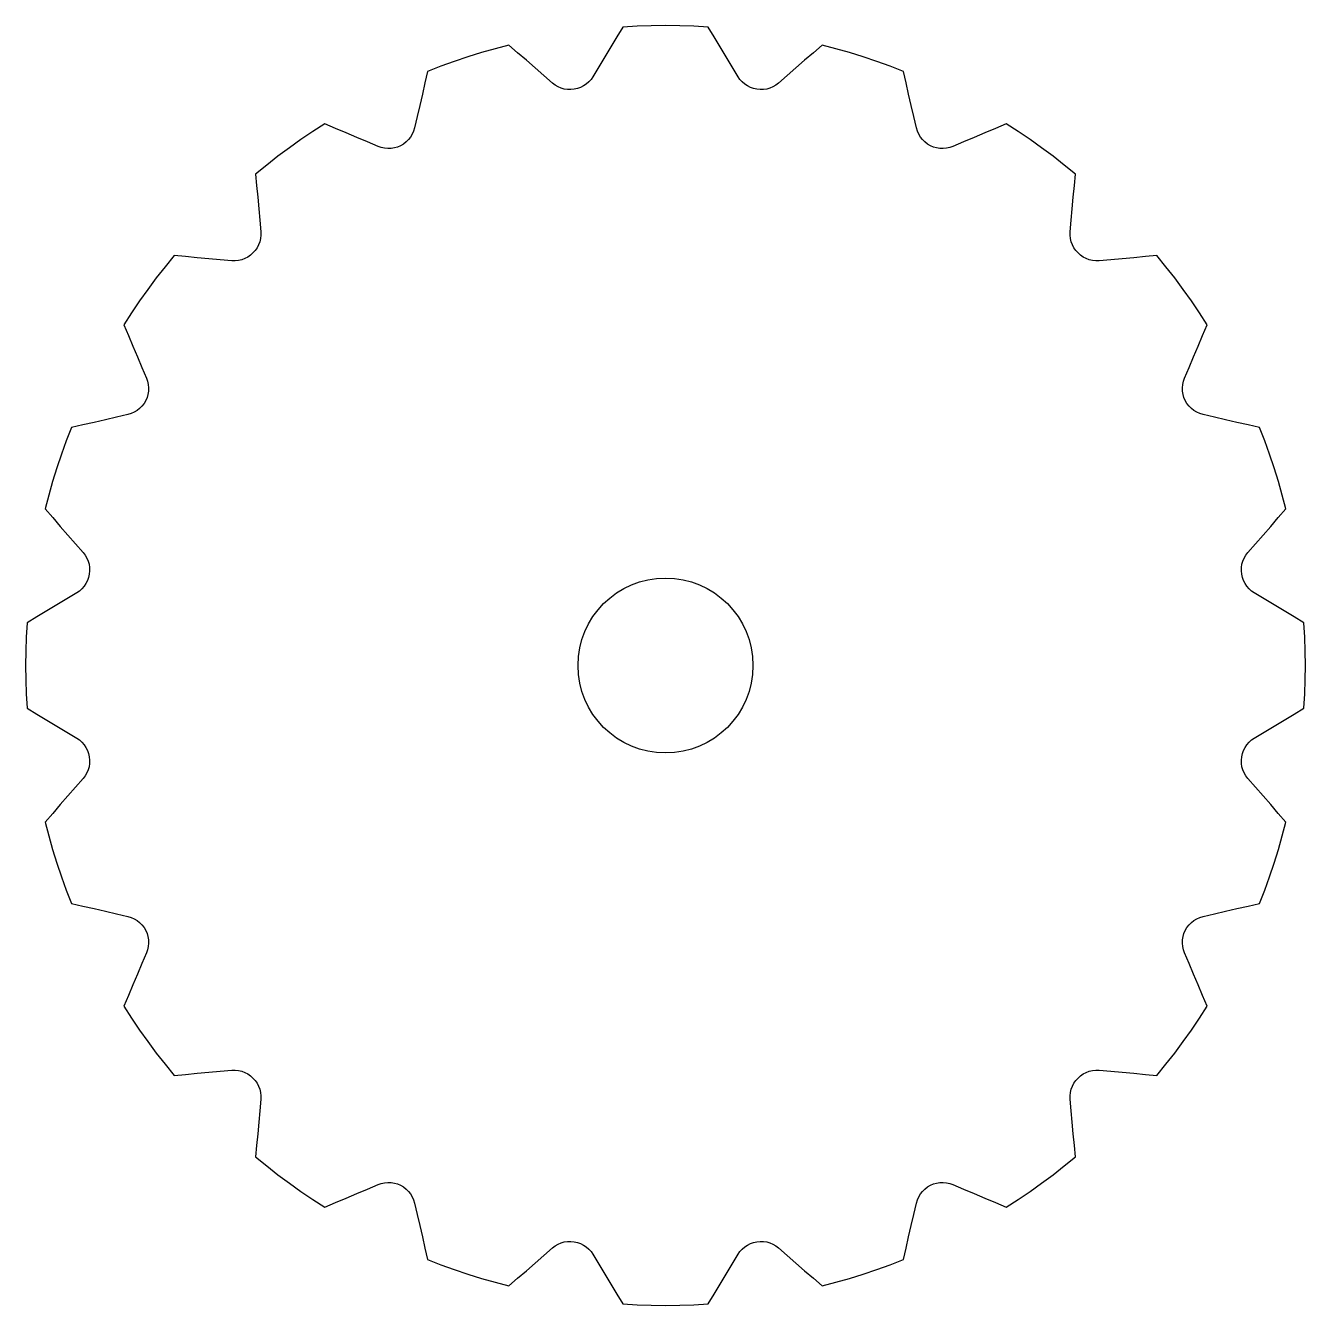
# Model space of a CAD drawing. Header units: millimetres. Extents: x -15 to 15, y -15 to 15.
import ezdxf

# ---------------------------------------------------------------- set-up
doc = ezdxf.new("R2010")
doc.units = ezdxf.units.MM

msp = doc.modelspace()

# ---------------------------------------------------------------- linework, layer by layer
at = {"layer": 'CUT'}
msp.add_lwpolyline([(14.9665, 1.0016), (14.7336, 1.1415), (14.5007, 1.2815), (14.2678, 1.4214), (14.0349, 1.5613), (13.802, 1.7013), (13.7379, 1.7455), (13.6798, 1.7973), (13.6286, 1.8559), (13.585, 1.9205), (13.5499, 1.9899), (13.5236, 2.0632), (13.5066, 2.1392), (13.4993, 2.2168), (13.5016, 2.2946), (13.5136, 2.3715), (13.5351, 2.4464), (13.5657, 2.518), (13.6049, 2.5852), (13.6522, 2.647), (13.8305, 2.8521), (14.0088, 3.0572), (14.187, 3.2622), (14.3653, 3.4673), (14.5435, 3.6723), (14.4581, 3.9953), (14.3655, 4.3164), (14.2658, 4.6353), (14.1591, 4.9518), (14.0453, 5.266), (13.9245, 5.5775), (13.6598, 5.6386), (13.395, 5.6997), (13.1303, 5.7608), (12.8655, 5.822), (12.6008, 5.8831), (12.5262, 5.9053), (12.4549, 5.9366), (12.388, 5.9765), (12.3267, 6.0245), (12.2718, 6.0797), (12.2241, 6.1413), (12.1845, 6.2083), (12.1536, 6.2798), (12.1317, 6.3545), (12.1193, 6.4314), (12.1166, 6.5092), (12.1236, 6.5868), (12.1402, 6.6628), (12.1661, 6.7363), (12.2722, 6.9864), (12.3784, 7.2365), (12.4846, 7.4866), (12.5907, 7.7367), (12.6969, 7.9868), (12.5159, 8.2676), (12.3286, 8.5443), (12.1353, 8.8168), (11.9359, 9.0849), (11.7306, 9.3485), (11.5194, 9.6074), (11.2488, 9.5837), (10.9781, 9.56), (10.7074, 9.5364), (10.4368, 9.5127), (10.1661, 9.489), (10.0883, 9.4871), (10.0108, 9.4948), (9.9349, 9.5121), (9.8617, 9.5388), (9.7924, 9.5743), (9.7281, 9.6182), (9.6697, 9.6697), (9.6182, 9.7281), (9.5743, 9.7924), (9.5388, 9.8617), (9.5121, 9.9349), (9.4948, 10.0108), (9.4871, 10.0883), (9.489, 10.1661), (9.5127, 10.4368), (9.5364, 10.7074), (9.56, 10.9781), (9.5837, 11.2488), (9.6074, 11.5194), (9.3485, 11.7306), (9.0849, 11.9359), (8.8168, 12.1353), (8.5443, 12.3286), (8.2676, 12.5159), (7.9868, 12.6969), (7.7367, 12.5907), (7.4866, 12.4846), (7.2365, 12.3784), (6.9864, 12.2722), (6.7363, 12.1661), (6.6628, 12.1402), (6.5868, 12.1236), (6.5092, 12.1166), (6.4314, 12.1193), (6.3545, 12.1317), (6.2798, 12.1536), (6.2083, 12.1845), (6.1413, 12.2241), (6.0797, 12.2718), (6.0245, 12.3267), (5.9765, 12.388), (5.9366, 12.4549), (5.9053, 12.5262), (5.8831, 12.6008), (5.822, 12.8655), (5.7608, 13.1303), (5.6997, 13.395), (5.6386, 13.6598), (5.5775, 13.9245), (5.266, 14.0453), (4.9518, 14.1591), (4.6353, 14.2658), (4.3164, 14.3655), (3.9953, 14.4581), (3.6723, 14.5435), (3.4673, 14.3653), (3.2622, 14.187), (3.0572, 14.0088), (2.8521, 13.8305), (2.647, 13.6522), (2.5852, 13.6049), (2.518, 13.5657), (2.4464, 13.5351), (2.3715, 13.5136), (2.2946, 13.5016), (2.2168, 13.4993), (2.1392, 13.5066), (2.0632, 13.5236), (1.9899, 13.5499), (1.9205, 13.585), (1.8559, 13.6286), (1.7973, 13.6798), (1.7455, 13.7379), (1.7013, 13.802), (1.5613, 14.0349), (1.4214, 14.2678), (1.2815, 14.5007), (1.1415, 14.7336), (1.0016, 14.9665), (0.668, 14.9851), (0.3341, 14.9963), (0, 15), (-0.3341, 14.9963), (-0.668, 14.9851), (-1.0016, 14.9665), (-1.1415, 14.7336), (-1.2815, 14.5007), (-1.4214, 14.2678), (-1.5613, 14.0349), (-1.7013, 13.802), (-1.7455, 13.7379), (-1.7973, 13.6798), (-1.8559, 13.6286), (-1.9205, 13.585), (-1.9899, 13.5499), (-2.0632, 13.5236), (-2.1392, 13.5066), (-2.2168, 13.4993), (-2.2946, 13.5016), (-2.3715, 13.5136), (-2.4464, 13.5351), (-2.518, 13.5657), (-2.5852, 13.6049), (-2.647, 13.6522), (-2.8521, 13.8305), (-3.0572, 14.0088), (-3.2622, 14.187), (-3.4673, 14.3653), (-3.6723, 14.5435), (-3.9953, 14.4581), (-4.3164, 14.3655), (-4.6353, 14.2658), (-4.9518, 14.1591), (-5.266, 14.0453), (-5.5775, 13.9245), (-5.6386, 13.6598), (-5.6997, 13.395), (-5.7608, 13.1303), (-5.822, 12.8655), (-5.8831, 12.6008), (-5.9053, 12.5262), (-5.9366, 12.4549), (-5.9765, 12.388), (-6.0245, 12.3267), (-6.0797, 12.2718), (-6.1413, 12.2241), (-6.2083, 12.1845), (-6.2798, 12.1536), (-6.3545, 12.1317), (-6.4314, 12.1193), (-6.5092, 12.1166), (-6.5868, 12.1236), (-6.6628, 12.1402), (-6.7363, 12.1661), (-6.9864, 12.2722), (-7.2365, 12.3784), (-7.4866, 12.4846), (-7.7367, 12.5907), (-7.9868, 12.6969), (-8.2676, 12.5159), (-8.5443, 12.3286), (-8.8168, 12.1353), (-9.0849, 11.9359), (-9.3485, 11.7306), (-9.6074, 11.5194), (-9.5837, 11.2488), (-9.56, 10.9781), (-9.5364, 10.7074), (-9.5127, 10.4368), (-9.489, 10.1661), (-9.4871, 10.0883), (-9.4948, 10.0108), (-9.5121, 9.9349), (-9.5388, 9.8617), (-9.5743, 9.7924), (-9.6182, 9.7281), (-9.6697, 9.6697), (-9.7281, 9.6182), (-9.7924, 9.5743), (-9.8617, 9.5388), (-9.9349, 9.5121), (-10.0108, 9.4948), (-10.0883, 9.4871), (-10.1661, 9.489), (-10.4368, 9.5127), (-10.7074, 9.5364), (-10.9781, 9.56), (-11.2488, 9.5837), (-11.5194, 9.6074), (-11.7306, 9.3485), (-11.9359, 9.0849), (-12.1353, 8.8168), (-12.3286, 8.5443), (-12.5159, 8.2676), (-12.6969, 7.9868), (-12.5907, 7.7367), (-12.4846, 7.4866), (-12.3784, 7.2365), (-12.2722, 6.9864), (-12.1661, 6.7363), (-12.1402, 6.6628), (-12.1236, 6.5868), (-12.1166, 6.5092), (-12.1193, 6.4314), (-12.1317, 6.3545), (-12.1536, 6.2798), (-12.1845, 6.2083), (-12.2241, 6.1413), (-12.2718, 6.0797), (-12.3267, 6.0245), (-12.388, 5.9765), (-12.4549, 5.9366), (-12.5262, 5.9053), (-12.6008, 5.8831), (-12.8655, 5.822), (-13.1303, 5.7608), (-13.395, 5.6997), (-13.6598, 5.6386), (-13.9245, 5.5775), (-14.0453, 5.266), (-14.1591, 4.9518), (-14.2658, 4.6353), (-14.3655, 4.3164), (-14.4581, 3.9953), (-14.5435, 3.6723), (-14.3653, 3.4673), (-14.187, 3.2622), (-14.0088, 3.0572), (-13.8305, 2.8521), (-13.6522, 2.647), (-13.6049, 2.5852), (-13.5657, 2.518), (-13.5351, 2.4464), (-13.5136, 2.3715), (-13.5016, 2.2946), (-13.4993, 2.2168), (-13.5066, 2.1392), (-13.5236, 2.0632), (-13.5499, 1.9899), (-13.585, 1.9205), (-13.6286, 1.8559), (-13.6798, 1.7973), (-13.7379, 1.7455), (-13.802, 1.7013), (-14.0349, 1.5613), (-14.2678, 1.4214), (-14.5007, 1.2815), (-14.7336, 1.1415), (-14.9665, 1.0016), (-14.9851, 0.668), (-14.9963, 0.3341), (-15, 0), (-14.9963, -0.3341), (-14.9851, -0.668), (-14.9665, -1.0016), (-14.7336, -1.1415), (-14.5007, -1.2815), (-14.2678, -1.4214), (-14.0349, -1.5613), (-13.802, -1.7013), (-13.7379, -1.7455), (-13.6798, -1.7973), (-13.6286, -1.8559), (-13.585, -1.9205), (-13.5499, -1.9899), (-13.5236, -2.0632), (-13.5066, -2.1392), (-13.4993, -2.2168), (-13.5016, -2.2946), (-13.5136, -2.3715), (-13.5351, -2.4464), (-13.5657, -2.518), (-13.6049, -2.5852), (-13.6522, -2.647), (-13.8305, -2.8521), (-14.0088, -3.0572), (-14.187, -3.2622), (-14.3653, -3.4673), (-14.5435, -3.6723), (-14.4581, -3.9953), (-14.3655, -4.3164), (-14.2658, -4.6353), (-14.1591, -4.9518), (-14.0453, -5.266), (-13.9245, -5.5775), (-13.6598, -5.6386), (-13.395, -5.6997), (-13.1303, -5.7608), (-12.8655, -5.822), (-12.6008, -5.8831), (-12.5262, -5.9053), (-12.4549, -5.9366), (-12.388, -5.9765), (-12.3267, -6.0245), (-12.2718, -6.0797), (-12.2241, -6.1413), (-12.1845, -6.2083), (-12.1536, -6.2798), (-12.1317, -6.3545), (-12.1193, -6.4314), (-12.1166, -6.5092), (-12.1236, -6.5868), (-12.1402, -6.6628), (-12.1661, -6.7363), (-12.2722, -6.9864), (-12.3784, -7.2365), (-12.4846, -7.4866), (-12.5907, -7.7367), (-12.6969, -7.9868), (-12.5159, -8.2676), (-12.3286, -8.5443), (-12.1353, -8.8168), (-11.9359, -9.0849), (-11.7306, -9.3485), (-11.5194, -9.6074), (-11.2488, -9.5837), (-10.9781, -9.56), (-10.7074, -9.5364), (-10.4368, -9.5127), (-10.1661, -9.489), (-10.0883, -9.4871), (-10.0108, -9.4948), (-9.9349, -9.5121), (-9.8617, -9.5388), (-9.7924, -9.5743), (-9.7281, -9.6182), (-9.6697, -9.6697), (-9.6182, -9.7281), (-9.5743, -9.7924), (-9.5388, -9.8617), (-9.5121, -9.9349), (-9.4948, -10.0108), (-9.4871, -10.0883), (-9.489, -10.1661), (-9.5127, -10.4368), (-9.5364, -10.7074), (-9.56, -10.9781), (-9.5837, -11.2488), (-9.6074, -11.5194), (-9.3485, -11.7306), (-9.0849, -11.9359), (-8.8168, -12.1353), (-8.5443, -12.3286), (-8.2676, -12.5159), (-7.9868, -12.6969), (-7.7367, -12.5907), (-7.4866, -12.4846), (-7.2365, -12.3784), (-6.9864, -12.2722), (-6.7363, -12.1661), (-6.6628, -12.1402), (-6.5868, -12.1236), (-6.5092, -12.1166), (-6.4314, -12.1193), (-6.3545, -12.1317), (-6.2798, -12.1536), (-6.2083, -12.1845), (-6.1413, -12.2241), (-6.0797, -12.2718), (-6.0245, -12.3267), (-5.9765, -12.388), (-5.9366, -12.4549), (-5.9053, -12.5262), (-5.8831, -12.6008), (-5.822, -12.8655), (-5.7608, -13.1303), (-5.6997, -13.395), (-5.6386, -13.6598), (-5.5775, -13.9245), (-5.266, -14.0453), (-4.9518, -14.1591), (-4.6353, -14.2658), (-4.3164, -14.3655), (-3.9953, -14.4581), (-3.6723, -14.5435), (-3.4673, -14.3653), (-3.2622, -14.187), (-3.0572, -14.0088), (-2.8521, -13.8305), (-2.647, -13.6522), (-2.5852, -13.6049), (-2.518, -13.5657), (-2.4464, -13.5351), (-2.3715, -13.5136), (-2.2946, -13.5016), (-2.2168, -13.4993), (-2.1392, -13.5066), (-2.0632, -13.5236), (-1.9899, -13.5499), (-1.9205, -13.585), (-1.8559, -13.6286), (-1.7973, -13.6798), (-1.7455, -13.7379), (-1.7013, -13.802), (-1.5613, -14.0349), (-1.4214, -14.2678), (-1.2815, -14.5007), (-1.1415, -14.7336), (-1.0016, -14.9665), (-0.668, -14.9851), (-0.3341, -14.9963), (0, -15), (0.3341, -14.9963), (0.668, -14.9851), (1.0016, -14.9665), (1.1415, -14.7336), (1.2815, -14.5007), (1.4214, -14.2678), (1.5613, -14.0349), (1.7013, -13.802), (1.7455, -13.7379), (1.7973, -13.6798), (1.8559, -13.6286), (1.9205, -13.585), (1.9899, -13.5499), (2.0632, -13.5236), (2.1392, -13.5066), (2.2168, -13.4993), (2.2946, -13.5016), (2.3715, -13.5136), (2.4464, -13.5351), (2.518, -13.5657), (2.5852, -13.6049), (2.647, -13.6522), (2.8521, -13.8305), (3.0572, -14.0088), (3.2622, -14.187), (3.4673, -14.3653), (3.6723, -14.5435), (3.9953, -14.4581), (4.3164, -14.3655), (4.6353, -14.2658), (4.9518, -14.1591), (5.266, -14.0453), (5.5775, -13.9245), (5.6386, -13.6598), (5.6997, -13.395), (5.7608, -13.1303), (5.822, -12.8655), (5.8831, -12.6008), (5.9053, -12.5262), (5.9366, -12.4549), (5.9765, -12.388), (6.0245, -12.3267), (6.0797, -12.2718), (6.1413, -12.2241), (6.2083, -12.1845), (6.2798, -12.1536), (6.3545, -12.1317), (6.4314, -12.1193), (6.5092, -12.1166), (6.5868, -12.1236), (6.6628, -12.1402), (6.7363, -12.1661), (6.9864, -12.2722), (7.2365, -12.3784), (7.4866, -12.4846), (7.7367, -12.5907), (7.9868, -12.6969), (8.2676, -12.5159), (8.5443, -12.3286), (8.8168, -12.1353), (9.0849, -11.9359), (9.3485, -11.7306), (9.6074, -11.5194), (9.5837, -11.2488), (9.56, -10.9781), (9.5364, -10.7074), (9.5127, -10.4368), (9.489, -10.1661), (9.4871, -10.0883), (9.4948, -10.0108), (9.5121, -9.9349), (9.5388, -9.8617), (9.5743, -9.7924), (9.6182, -9.7281), (9.6697, -9.6697), (9.7281, -9.6182), (9.7924, -9.5743), (9.8617, -9.5388), (9.9349, -9.5121), (10.0108, -9.4948), (10.0883, -9.4871), (10.1661, -9.489), (10.4368, -9.5127), (10.7074, -9.5364), (10.9781, -9.56), (11.2488, -9.5837), (11.5194, -9.6074), (11.7306, -9.3485), (11.9359, -9.0849), (12.1353, -8.8168), (12.3286, -8.5443), (12.5159, -8.2676), (12.6969, -7.9868), (12.5907, -7.7367), (12.4846, -7.4866), (12.3784, -7.2365), (12.2722, -6.9864), (12.1661, -6.7363), (12.1402, -6.6628), (12.1236, -6.5868), (12.1166, -6.5092), (12.1193, -6.4314), (12.1317, -6.3545), (12.1536, -6.2798), (12.1845, -6.2083), (12.2241, -6.1413), (12.2718, -6.0797), (12.3267, -6.0245), (12.388, -5.9765), (12.4549, -5.9366), (12.5262, -5.9053), (12.6008, -5.8831), (12.8655, -5.822), (13.1303, -5.7608), (13.395, -5.6997), (13.6598, -5.6386), (13.9245, -5.5775), (14.0453, -5.266), (14.1591, -4.9518), (14.2658, -4.6353), (14.3655, -4.3164), (14.4581, -3.9953), (14.5435, -3.6723), (14.3653, -3.4673), (14.187, -3.2622), (14.0088, -3.0572), (13.8305, -2.8521), (13.6522, -2.647), (13.6049, -2.5852), (13.5657, -2.518), (13.5351, -2.4464), (13.5136, -2.3715), (13.5016, -2.2946), (13.4993, -2.2168), (13.5066, -2.1392), (13.5236, -2.0632), (13.5499, -1.9899), (13.585, -1.9205), (13.6286, -1.8559), (13.6798, -1.7973), (13.7379, -1.7455), (13.802, -1.7013), (14.0349, -1.5613), (14.2678, -1.4214), (14.5007, -1.2815), (14.7336, -1.1415), (14.9665, -1.0016), (14.9851, -0.668), (14.9963, -0.3341), (15, 0), (14.9963, 0.3341), (14.9851, 0.668)], close=True, dxfattribs=at)
msp.add_circle((0, 0), 2.05, dxfattribs=at)

doc.saveas('drawing.dxf')
